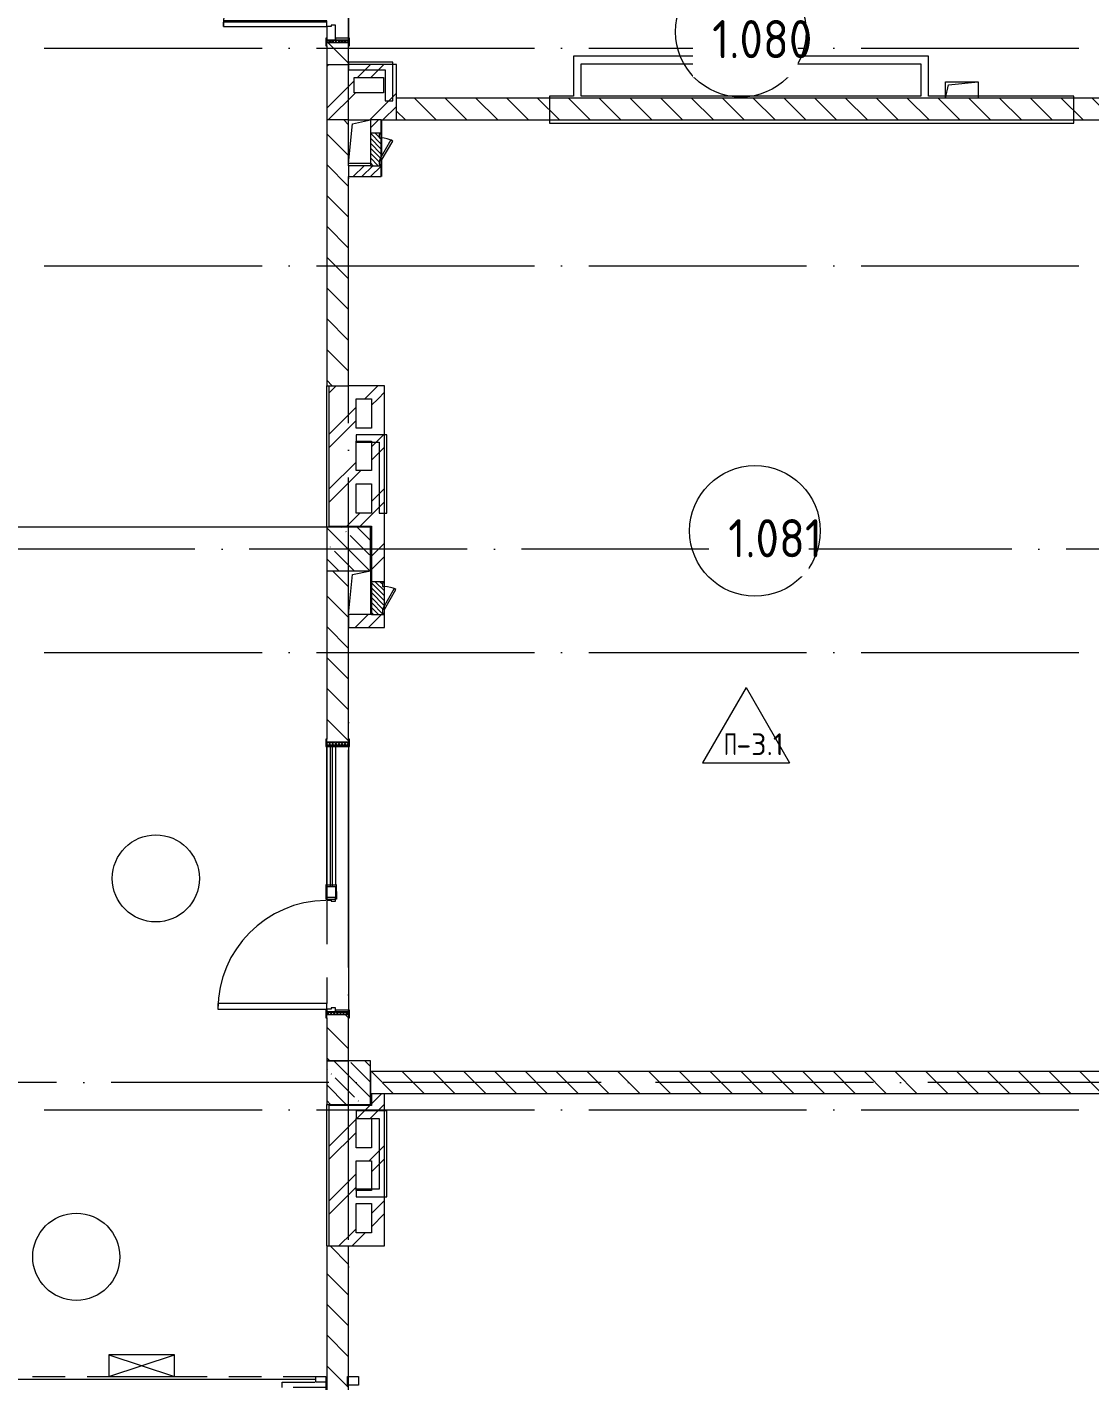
# Model space of a CAD drawing. Header units: millimetres. Extents: x -68946 to 288321, y -402657 to 324925.
# Drawn here: x 154586 to 164345, y 33285 to 45718 of the extents above; entities that cross this region are included whole.
import ezdxf

# ---------------------------------------------------------------- set-up
doc = ezdxf.new("R2010")
doc.units = ezdxf.units.MM
doc.linetypes.add('ADSK_Линия сетки', pattern=[2500, 2000, -250, 0, -250])
doc.linetypes.add('ADSK_Невидимые', pattern=[500, 300, -200])
for name, color, linetype, lineweight in [('A-AREA-____-IDEN', 250, 'Continuous', 9), ('A-DETL-____-OTLN', 250, 'Continuous', 5), ('A-DETL-GENF-OTLN', 250, 'Continuous', 5), ('A-DOOR-____-HDLN', 31, 'ADSK_Невидимые', 5), ('A-DOOR-____-IDEN', 31, 'Continuous', 9), ('A-DOOR-____-MCUT', 250, 'Continuous', 5), ('A-DOOR-____-OTLN', 250, 'Continuous', 5), ('A-DOOR-FRAM-MCUT', 31, 'Continuous', 5), ('A-DOOR-FRAM-OTLN', 31, 'Continuous', 5), ('A-DOOR-GLAZ-MCUT', 31, 'Continuous', 5), ('A-FLOR-____-IDEN', 11, 'Continuous', 9), ('A-FLOR-____-OTLN', 192, 'Continuous', 9), ('A-GENM-____-MCUT', 250, 'Continuous', 25), ('A-GENM-____-OTLN', 250, 'Continuous', 9), ('A-GLAZ-____-OTLN', 250, 'Continuous', 5), ('A-WALL-____-MCUT', 250, 'Continuous', 13), ('A-WALL-____-PATT', 250, 'Continuous', 13), ('E-ELEC-EQPM-OTLN', 250, 'Continuous', 9), ('I-WALL-____-OTLN', 250, 'Continuous', 9), ('S-COLS-____-MCUT', 250, 'Continuous', 25), ('S-COLS-____-OTLN', 250, 'Continuous', 9), ('S-GRID-____-OTLN', 250, 'Continuous', 9)]:
    doc.layers.add(name, color=color, linetype=linetype, lineweight=lineweight)
doc.styles.add('ISOCPEUR_1', font='isocpeur.ttf', dxfattribs={"width": 0.9, "height": 250})
doc.styles.add('ISOCPEUR_2', font='isocpeur.ttf', dxfattribs={"height": 160})
pattern_1 = [(135, (12287.91, -0.0006), (-141.42136, -141.42136), [])]
pattern_2 = [(45, (12287.9, -0.0006), (-251.4472, 251.4472), []), (45, (12287.9, 381), (-251.4472, 251.4472), [])]
pattern_3 = [(45, (12287.9, -0.0006), (-224.5064, 224.5064), []), (45, (12367.3, -0.0006), (0, 449.0128), []), (45, (12208.54, -0.0006), (0, 449.0128), [])]
pattern_4 = [(45, (125, 0), (-22.6274, 22.6274), [])]

# ---------------------------------------------------------------- blocks, each defined once
blk = doc.blocks.new('Дверь_СКБ_2Ст_Фрамуга2 - Н_ВВ-3_2500x2600h_Учебные помещения_Фрамуга слева-42054644-АР1_Маркировочный план 1 этажа С2и3')
at = {"layer": 'A-DOOR-____-OTLN'}
h = blk.add_hatch(dxfattribs=at)
h.set_pattern_fill('FP_8', color=256, style=0, pattern_type=2)
h.set_pattern_definition([(135, (1051.41, 164.685), (-14.1421, -14.1421), []), (225, (1051.41, 164.685), (14.1421, -14.1421), [])])
h.paths.add_polyline_path([(1237.5, -86.6), (1237.5, -100), (1262.5, -100), (1262.5, 100), (1237.5, 100)])
at = {"layer": 'A-DOOR-FRAM-OTLN'}
h = blk.add_hatch(dxfattribs=at)
h.set_pattern_fill('FP_9', color=256, style=0, pattern_type=2)
h.set_pattern_definition([(45, (-1071.384, 164.685), (-14.1421, 14.1421), []), (135, (-1071.384, 164.685), (-14.1421, -14.1421), [])])
h.paths.add_polyline_path([(-1237.5, 100), (-1237.5, -100), (-1212.5, -100), (-1212.5, 100), (-1228.7, 100)])
at = {"layer": 'A-DOOR-____-MCUT'}
for p, q in [((-1187.5, 1100), (-1187.5, 100)), ((-1137.5, 1100), (-1187.5, 1100)), ((-1137.5, 100), (-1137.5, 1100)), ((-1187.5, 100), (-1137.5, 100))]:
    blk.add_line(p, q, dxfattribs=at)
at = {"layer": 'A-DOOR-FRAM-MCUT'}
for p, q in [((-1197.5, 108), (-1267.5, 108)), ((-1267.5, 108), (-1267.5, 100)), ((-1267.5, 100), (-1197.5, 100)), ((-1212.5, 100), (-1237.5, 100)), ((-1237.5, 100), (-1237.5, -100)), ((-1187.5, 100), (-1212.5, 100)), ((-1212.5, 100), (-1212.5, 20)), ((-1212.5, -100), (-1212.5, 100)), ((-1212.5, 20), (-1177.5, 20)), ((-1197.5, 20), (-1212.5, 20)), ((-1212.5, 20), (-1212.5, -100)), ((-1197.5, 100), (-1197.5, 108)), ((-1197.5, -100), (-1197.5, 20)), ((-1187.5, 60), (-1187.5, 100)), ((-1177.5, 60), (-1187.5, 60)), ((-1177.5, 20), (-1177.5, 60)), ((-187.5, 60), (-197.5, 60)), ((-197.5, 60), (-197.5, 20)), ((-197.5, 20), (-162.5, 20)), ((-187.5, 100), (-187.5, 60)), ((-162.5, 100), (-187.5, 100)), ((-177.5, 108), (-177.5, 100)), ((-107.5, 108), (-177.5, 108)), ((-177.5, 100), (-177.5, 20)), ((-177.5, 12), (-177.5, 20)), ((-107.5, 12), (-177.5, 12)), ((-62.5, 100), (-162.5, 100)), ((-162.5, 20), (-162.5, 100)), ((-162.5, 20), (-162.5, 100)), ((-62.5, 20), (-162.5, 20)), ((-117.5, 108), (-117.5, 100)), ((-47.5, 108), (-117.5, 108)), ((-117.5, 20), (-117.5, 12)), ((-117.5, 12), (-47.5, 12)), ((-107.5, 100), (-107.5, 108)), ((-107.5, 20), (-107.5, 12)), ((-62.5, 100), (-62.5, 20)), ((-47.5, 100), (-47.5, 108)), ((-47.5, 100), (-47.5, 20)), ((-47.5, 100), (1237.5, 100)), ((-47.5, 12), (-47.5, 20)), ((1237.5, 20), (-47.5, 20)), ((1292.5, 108), (1222.5, 108)), ((1222.5, 108), (1222.5, 100)), ((1222.5, 100), (1222.5, 20)), ((1222.5, 100), (1292.5, 100)), ((1237.5, 20), (1222.5, 20)), ((1222.5, 20), (1222.5, -100)), ((1237.5, 100), (1237.5, 20)), ((1262.5, 100), (1237.5, 100)), ((1237.5, 100), (1237.5, -100)), ((1237.5, -100), (1237.5, 20)), ((1262.5, -100), (1262.5, 100)), ((1292.5, 100), (1292.5, 108)), ((-1197.5, -100), (-1267.5, -100)), ((-1267.5, -100), (-1267.5, -108)), ((-1267.5, -108), (-1197.5, -108)), ((-1237.5, -100), (-1212.5, -100)), ((-1212.5, -100), (-1197.5, -100)), ((-1197.5, -108), (-1197.5, -100)), ((1222.5, -100), (1237.5, -100)), ((1292.5, -100), (1222.5, -100)), ((1222.5, -100), (1222.5, -108)), ((1222.5, -108), (1292.5, -108)), ((1237.5, -100), (1262.5, -100)), ((1292.5, -108), (1292.5, -100))]:
    blk.add_line(p, q, dxfattribs=at)
at = {"layer": 'A-DOOR-GLAZ-MCUT'}
for p, q in [((1222.5, 70), (-62.5, 70)), ((1222.5, 50), (-62.5, 50))]:
    blk.add_line(p, q, dxfattribs=at)
blk = doc.blocks.new('Дверь_СКБ_1Ст_Фрамуга1 - Н_ВВ-9л_1250x2600h_Лаборантская-42082131-АР1_Маркировочный план 1 этажа С2и3')
at = {"layer": 'A-DOOR-____-OTLN'}
h = blk.add_hatch(dxfattribs=at)
h.set_pattern_fill('FP_10', color=256, style=0, pattern_type=2)
h.set_pattern_definition([(135, (1676.41, 164.685), (-14.14214, -14.14214), []), (225, (1676.41, 164.685), (14.14214, -14.14214), [])])
h.paths.add_polyline_path([(612, -50), (612, -100), (638, -100), (638, 100), (612, 100), (612, 20)])
at = {"layer": 'A-DOOR-FRAM-OTLN'}
h = blk.add_hatch(dxfattribs=at)
h.set_pattern_fill('FP_11', color=256, style=0, pattern_type=2)
h.set_pattern_definition([(45, (-446.384, 164.685), (-14.1421, 14.1421), []), (135, (-446.384, 164.685), (-14.1421, -14.1421), [])])
h.paths.add_polyline_path([(-612, -100), (-588, -100), (-588, 100), (-612, 100), (-612, 20)])
at = {"layer": 'A-DOOR-____-MCUT'}
for p, q in [((-463, 1050), (-463, 100)), ((-413, 1050), (-463, 1050)), ((-463, 1050), (-423, 1050)), ((-463, 1050), (-463, 100)), ((-423, 100), (-423, 1050)), ((-413, 100), (-413, 1050)), ((-463, 100), (-413, 100)), ((-463, 100), (-423, 100))]:
    blk.add_line(p, q, dxfattribs=at)
at = {"layer": 'A-DOOR-____-OTLN'}
blk.add_arc((-463, 100), 950, 360, 90, dxfattribs=at)
at = {"layer": 'A-DOOR-FRAM-MCUT'}
for p, q in [((-572, 108), (-642, 108)), ((-642, 108), (-642, 100)), ((-642, 100), (-572, 100)), ((-588, 100), (-612, 100)), ((-612, 100), (-612, -100)), ((-463, 100), (-588, 100)), ((-588, 100), (-588, 20)), ((-588, 20), (-453, 20)), ((-588, -100), (-588, 100)), ((-572, 20), (-588, 20)), ((-588, 20), (-588, -100)), ((-572, 100), (-572, 108)), ((-572, -100), (-572, 20)), ((-463, 60), (-463, 100)), ((-453, 60), (-463, 60)), ((-453, 20), (-453, 60)), ((487, 60), (477, 60)), ((477, 60), (477, 20)), ((477, 20), (612, 20)), ((487, 100), (487, 60)), ((612, 100), (487, 100)), ((668, 108), (598, 108)), ((598, 108), (598, 100)), ((598, 100), (668, 100)), ((612, 20), (598, 20)), ((598, 20), (598, -100)), ((612, 20), (612, 100)), ((638, 100), (612, 100)), ((612, 100), (612, -100)), ((612, -100), (612, 20)), ((638, -100), (638, 100)), ((668, 100), (668, 108)), ((-572, -100), (-642, -100)), ((-642, -100), (-642, -108)), ((-642, -108), (-572, -108)), ((-612, -100), (-588, -100)), ((-588, -100), (-572, -100)), ((-572, -108), (-572, -100)), ((598, -100), (612, -100)), ((668, -100), (598, -100)), ((598, -100), (598, -108)), ((598, -108), (668, -108)), ((612, -100), (638, -100)), ((668, -108), (668, -100))]:
    blk.add_line(p, q, dxfattribs=at)
blk = doc.blocks.new('BSC_Колонна _Прямоугольная - 400x400-V60-АР1_Маркировочный план 1 этажа С2и3')
at = {"layer": 'S-COLS-____-OTLN', "lineweight": 5}
h = blk.add_hatch(dxfattribs=at)
h.set_pattern_fill('FP_95', color=256, style=0, pattern_type=2)
h.set_pattern_definition([(135, (-145249.98, -40925), (-142.56192, -142.56192), []), (135, (-145107.42, -40925), (-142.56192, -142.56192), [252.016, -50.403, 3.353, -47.05])])
h.paths.add_polyline_path([(200, -200), (200, 200), (-200, 200), (-200, -200), (178, -200)])
at = {"layer": 'S-COLS-____-MCUT', "lineweight": 5}
for p, q in [((200, 200), (-200, 200)), ((-200, 200), (-200, -200)), ((200, -200), (200, 200)), ((-200, -200), (200, -200))]:
    blk.add_line(p, q, dxfattribs=at)
blk = doc.blocks.new('_Wn_-As_OpeningMEP_floor__Rectangular - _Wn_-As_OpeningMEP_floor__Rectangular-34707406-АР1_Маркировочный план 1 этажа С2и3')
at = {"layer": 'A-DETL-GENF-OTLN', "lineweight": 5}
for p, q in [((-123, 98), (150, 125)), ((-150, -25), (-123, 98))]:
    blk.add_line(p, q, dxfattribs=at)
blk = doc.blocks.new('_Wn_-As_OpeningMEP_floor__Rectangular - _Wn_-As_OpeningMEP_floor__Rectangular-34705337-АР1_Маркировочный план 1 этажа С2и3')
at = {"layer": 'A-DETL-GENF-OTLN', "lineweight": 5}
for p, q in [((-65, 215), (100, 250)), ((-100, -150), (-65, 215))]:
    blk.add_line(p, q, dxfattribs=at)
blk = doc.blocks.new('DM_Штора_Противодымная_Doormaster_E-60 - ш_4400 х в_2500-40884781-АР1_Маркировочный план 1 этажа С2и3')
at = {"layer": 'A-DOOR-____-HDLN'}
for p, q in [((-2165, -100), (-1976, -100)), ((-2165, -300), (-2165, -100)), ((-776, -100), (425, -100)), ((1025, -100), (2415, -100)), ((2415, -100), (2415, -300)), ((2015, -200), (2015, -150)), ((2015, -150), (2415, -150)), ((2415, -200), (2015, -200)), ((2415, -150), (2415, -200)), ((-2165, -300), (2415, -300))]:
    blk.add_line(p, q, dxfattribs=at)
at = {"layer": 'A-DOOR-____-MCUT', "lineweight": 5}
for p, q in [((-2165, -100), (-2075, -100)), ((-2165, -150), (-2165, -100)), ((-2075, -100), (-2075, -150)), ((2325, -100), (2415, -100)), ((2325, -150), (2325, -100)), ((2415, -100), (2415, -150)), ((-2075, -150), (-2165, -150)), ((-2075, -125), (2325, -125)), ((2415, -150), (2325, -150))]:
    blk.add_line(p, q, dxfattribs=at)
at = {"layer": 'E-ELEC-EQPM-OTLN', "lineweight": 5}
for p, q in [((2615, -180), (2615, -100)), ((2615, -100), (2715, -100)), ((2715, -100), (2715, -180)), ((2715, -180), (2615, -180))]:
    blk.add_line(p, q, dxfattribs=at)
blk = doc.blocks.new('_Wn_-As_OpeningMEP_wall__Rectangular - _Wn_-As_OpeningMEP_wall__Rectangular-40884479-АР1_Маркировочный план 1 этажа С2и3')
at = {"layer": 'A-DETL-GENF-OTLN', "lineweight": 5}
for p, q in [((300, -100), (-300, 100)), ((300, 100), (-300, -100)), ((-300, 100), (-300, -100)), ((300, 100), (-300, 100)), ((-300, 100), (-300, -100)), ((300, -100), (300, 100)), ((300, -100), (300, 100)), ((-300, -100), (300, -100))]:
    blk.add_line(p, q, dxfattribs=at)
blk = doc.blocks.new('АР_Люк - ЛРС_ВК_300х400_внутренний_RAL 9003-42732416-АР1_Маркировочный план 1 этажа С2и3')
at = {"layer": 'A-DOOR-____-OTLN'}
h = blk.add_hatch(dxfattribs=at)
h.set_pattern_fill('FP_148', color=256, style=0, pattern_type=2)
h.set_pattern_definition(pattern_4)
h.paths.add_polyline_path([(230, 60), (220, 43), (190, 60), (20, 60), (20, 40), (-15, 40), (-15, 60), (-25, 60), (-25, -60), (275, -60), (275, 60), (265, 60), (265, 40), (230, 40), (230, 57)])
at = {"layer": 'A-DETL-GENF-OTLN', "lineweight": 5}
for p, q in [((275, 60), (-25, 60)), ((-25, 60), (-25, -60)), ((275, -60), (275, 60)), ((-25, -60), (275, -60))]:
    blk.add_line(p, q, dxfattribs=at)
at = {"layer": 'A-DOOR-____-MCUT', "lineweight": 5}
for p, q in [((48, 165), (38, 148)), ((38, 148), (220, 43)), ((230, 60), (48, 165)), ((20, 60), (-15, 60)), ((-15, 60), (-15, 40)), ((-15, 40), (20, 40)), ((20, 40), (20, 60)), ((220, 43), (230, 60)), ((265, 60), (230, 60)), ((230, 60), (230, 40)), ((230, 40), (265, 40)), ((265, 40), (265, 60))]:
    blk.add_line(p, q, dxfattribs=at)
blk.add_arc((230, 60), 210, 150, 180, dxfattribs=at)
at = {"layer": 'A-DOOR-____-OTLN'}
blk.add_line((230, 60), (48, 165), dxfattribs=at)
blk = doc.blocks.new('ASML_АР_Отделка Люка - ВО Отделка люков_Грунтовка 0_Шпатлевка 0_Окраска 0_0-42467640-АР1_Маркировочный план 1 этажа С2и3')
at = {"layer": 'A-GENM-____-MCUT', "lineweight": 5}
for p, q in [((-140, 3), (-150, 3)), ((-150, 3), (-150, 0)), ((65, 3), (-105, 3)), ((150, 3), (140, 3)), ((150, 0), (150, 3)), ((-150, 0), (-140, 0)), ((-105, 0), (70, 0)), ((103, 0), (105, 0)), ((140, 0), (150, 0))]:
    blk.add_line(p, q, dxfattribs=at)
blk = doc.blocks.new('АР_Люк - ЛРС_ВК_300х400_внутренний_RAL 9003-42726780-АР1_Маркировочный план 1 этажа С2и3')
at = {"layer": 'A-DOOR-____-OTLN'}
h = blk.add_hatch(dxfattribs=at)
h.set_pattern_fill('FP_148', color=256, style=0, pattern_type=2)
h.set_pattern_definition(pattern_4)
h.paths.add_polyline_path([(93, -50), (275, -50), (275, 50), (265, 50), (265, 30), (230, 30), (230, 50), (220, 33), (190, 50), (20, 50), (20, 30), (-15, 30), (-15, 50), (-25, 50), (-25, -50), (38, -50)])
at = {"layer": 'A-DETL-GENF-OTLN', "lineweight": 5}
for p, q in [((275, 50), (-25, 50)), ((-25, 50), (-25, -50)), ((275, -50), (275, 50)), ((-25, -50), (275, -50))]:
    blk.add_line(p, q, dxfattribs=at)
at = {"layer": 'A-DOOR-____-MCUT', "lineweight": 5}
for p, q in [((48, 155), (38, 138)), ((38, 138), (220, 33)), ((230, 50), (48, 155)), ((20, 50), (-15, 50)), ((-15, 50), (-15, 30)), ((-15, 30), (20, 30)), ((20, 30), (20, 50)), ((220, 33), (230, 50)), ((265, 50), (230, 50)), ((230, 50), (230, 30)), ((230, 30), (265, 30)), ((265, 30), (265, 50))]:
    blk.add_line(p, q, dxfattribs=at)
blk.add_arc((230, 50), 210, 150, 180, dxfattribs=at)
at = {"layer": 'A-DOOR-____-OTLN'}
blk.add_line((230, 50), (48, 155), dxfattribs=at)
blk = doc.blocks.new('AAR_СКБ_Марка_Помещения_мал - Номер-28977439-АР1_Маркировочный план 1 этажа С2и3')
at = {"layer": 'A-AREA-____-IDEN'}
blk.add_circle((-0.028, 0), 3, dxfattribs=at)
blk = doc.blocks.new('AAR_СКБ_Марка_Перекрытия - Марка пола-17325028-АР1_Маркировочный план 1 этажа С2и3')
at = {"layer": 'A-FLOR-____-IDEN'}
for p, q in [((0, 6.93), (-4, 0)), ((0, 6.93), (4, 0)), ((-4, 0), (4, 0))]:
    blk.add_line(p, q, dxfattribs=at)
blk = doc.blocks.new('ADSK_Марка_Дверь - Типоразмер_ADSK_Марка-30565456-АР1_Маркировочный план 1 этажа С2и3')
at = {"layer": 'A-DOOR-____-IDEN'}
blk.add_circle((0, 0), 4, dxfattribs=at)

msp = doc.modelspace()

# ---------------------------------------------------------------- hatches: boundary and pattern name
at = {"layer": 'A-WALL-____-PATT', "lineweight": 15, "true_color": 0x000000}
h = msp.add_hatch(dxfattribs=at)
h.set_pattern_fill('FP_2', color=18, style=0, pattern_type=2)
h.set_pattern_definition(pattern_1)
h.paths.add_polyline_path([(157537.8919, 45374.9994), (157537.8919, 45574.9994), (157337.8919, 45574.9994), (157337.8919, 45374.9994)])
h.paths.add_polyline_path([(157537.8917, 46825), (157537.8919, 47325), (157337.8919, 47325), (157337.8919, 46825)])
h.paths.add_polyline_path([(157337.8919, 47725), (157537.8919, 47725), (157537.8919, 49924.9994), (157337.8919, 49924.9994), (157337.8919, 47901.9537)])
h.paths.add_polyline_path([(157537.8919, 52424.9994), (157537.8919, 53425), (157337.8919, 53425), (157337.8919, 52424.9994), (157529.5501, 52424.9994)])
h = msp.add_hatch(dxfattribs=at)
h.set_pattern_fill('FP_4', color=18, style=0, pattern_type=2)
h.set_pattern_definition(pattern_2)
h.paths.add_polyline_path([(157337.8919, 45114.9994), (157587.8919, 45114.9994), (157587.8919, 45374.9994), (157337.8919, 45374.9994), (157337.8919, 45124.9684)])
h = msp.add_hatch(dxfattribs=at)
h.set_pattern_fill('FP_4', color=18, style=0, pattern_type=2)
h.set_pattern_definition(pattern_2)
h.paths.add_polyline_path([(157737.8919, 45254.9994), (157857.8919, 45254.9994), (157857.8919, 45374.9994), (157587.8919, 45374.9994), (157587.8919, 45254.9994), (157716.34, 45254.9994)])
h = msp.add_hatch(dxfattribs=at)
h.set_pattern_fill('FP_4', color=18, style=0, pattern_type=2)
h.set_pattern_definition(pattern_2)
h.paths.add_polyline_path([(157872.9138, 45114.9994), (157977.8919, 45114.9994), (157977.8919, 45374.9994), (157857.8919, 45374.9994), (157857.8919, 45114.9994)])
h = msp.add_hatch(dxfattribs=at)
h.set_pattern_fill('FP_4', color=18, style=0, pattern_type=2)
h.set_pattern_definition(pattern_2)
h.paths.add_polyline_path([(157857.8919, 44864.9994), (157977.8919, 44864.9994), (157977.8919, 45114.9994), (157337.8919, 45114.9994), (157337.8919, 44864.9994), (157838.8925, 44864.9994)])
h = msp.add_hatch(dxfattribs=at)
h.set_pattern_fill('FP_2', color=18, style=0, pattern_type=2)
h.set_pattern_definition(pattern_1)
h.paths.add_polyline_path([(159417.7132, 44864.9994), (165037.8919, 44864.9994), (165037.8706, 45064.9994), (157977.8919, 45064.9994), (157977.8919, 44864.9994), (159409.3133, 44864.9994)])
h = msp.add_hatch(dxfattribs=at)
h.set_pattern_fill('FP_2', color=18, style=0, pattern_type=2)
h.set_pattern_definition(pattern_1)
h.paths.add_polyline_path([(157337.8919, 42425), (157537.8919, 42425), (157537.8919, 44864.9994), (157337.8919, 44864.9994), (157337.8919, 42983.6776)])
h = msp.add_hatch(dxfattribs=at)
h.set_pattern_fill('FP_5', color=18, style=0, pattern_type=2)
h.set_pattern_definition(pattern_3)
h.paths.add_polyline_path([(157837.8925, 44744.9994), (157837.8925, 44864.9994), (157737.8925, 44864.9994), (157737.8925, 44744.9994), (157834.8925, 44744.9994)])
h = msp.add_hatch(dxfattribs=at)
h.set_pattern_fill('FP_5', color=18, style=0, pattern_type=2)
h.set_pattern_definition(pattern_3)
h.paths.add_polyline_path([(157834.8925, 44344.9994), (157837.8925, 44344.9994), (157837.3821, 44444.9994), (157537.8929, 44444.9973), (157538.0791, 44344.9994), (157737.8979, 44344.9994)])
h = msp.add_hatch(dxfattribs=at)
h.set_pattern_fill('FP_4', color=18, style=0, pattern_type=2)
h.set_pattern_definition(pattern_2)
h.paths.add_polyline_path([(157622.492, 42305), (157867.8919, 42305), (157867.8919, 42425), (157357.8919, 42425), (157357.8919, 42305), (157607.8919, 42305)])
h = msp.add_hatch(dxfattribs=at)
h.set_pattern_fill('FP_4', color=18, style=0, pattern_type=2)
h.set_pattern_definition(pattern_2)
h.paths.add_polyline_path([(157607.8919, 41255), (157607.8919, 42305), (157357.8919, 42305), (157357.8919, 41255), (157566.3948, 41255)])
h = msp.add_hatch(dxfattribs=at)
h.set_pattern_fill('FP_4', color=18, style=0, pattern_type=2)
h.set_pattern_definition(pattern_2)
h.paths.add_polyline_path([(157864.8919, 40625), (157867.8919, 40625), (157867.8919, 42305), (157747.8919, 42305), (157747.8919, 40625)])
h = msp.add_hatch(dxfattribs=at)
h.set_pattern_fill('FP_4', color=18, style=0, pattern_type=2)
h.set_pattern_definition(pattern_2)
h.paths.add_polyline_path([(157747.8919, 41525), (157747.8919, 41645), (157607.8919, 41645), (157607.8919, 41525), (157738.0791, 41525)])
h = msp.add_hatch(dxfattribs=at)
h.set_pattern_fill('FP_4', color=18, style=0, pattern_type=2)
h.set_pattern_definition(pattern_2)
h.paths.add_polyline_path([(157357.8919, 41135), (157747.8919, 41135), (157747.8919, 41255), (157357.8919, 41255)])
h = msp.add_hatch(dxfattribs=at)
h.set_pattern_fill('FP_2', color=18, style=0, pattern_type=2)
h.set_pattern_definition(pattern_1)
h.paths.add_polyline_path([(157337.8919, 36225), (157537.8919, 36225), (157537.8919, 36649.9994), (157337.8919, 36649.9994), (157337.8919, 36508.4041)])
h.paths.add_polyline_path([(157537.8919, 39149.9994), (157537.8919, 40725), (157337.8919, 40725), (157337.8919, 39149.9994)])
h = msp.add_hatch(dxfattribs=at)
h.set_pattern_fill('FP_4', color=18, style=0, pattern_type=2)
h.set_pattern_definition(pattern_2)
h.paths.add_polyline_path([(157747.8919, 40205), (157867.8919, 40205), (157867.8919, 40325), (157537.8919, 40324.9755), (157538.0791, 40205), (157738.0791, 40205)])
h = msp.add_hatch(dxfattribs=at)
h.set_pattern_fill('FP_2', color=18, style=0, pattern_type=2)
h.set_pattern_definition(pattern_1)
h.paths.add_polyline_path([(157737.9138, 35925.1509), (164837.8919, 35925.1509), (164837.8919, 36125.1509), (157737.9138, 36125.1509)])
h = msp.add_hatch(dxfattribs=at)
h.set_pattern_fill('FP_4', color=18, style=0, pattern_type=2)
h.set_pattern_definition(pattern_2)
h.paths.add_polyline_path([(157607.9138, 35695), (157747.8919, 35695), (157747.8919, 35815), (157357.8919, 35815), (157357.8919, 35695), (157607.8919, 35695)])
h = msp.add_hatch(dxfattribs=at)
h.set_pattern_fill('FP_4', color=18, style=0, pattern_type=2)
h.set_pattern_definition(pattern_2)
h.paths.add_polyline_path([(157747.8919, 34525), (157867.8919, 34525), (157867.8919, 35925.1509), (157747.8919, 35925.1509), (157747.8919, 34645)])
h = msp.add_hatch(dxfattribs=at)
h.set_pattern_fill('FP_4', color=18, style=0, pattern_type=2)
h.set_pattern_definition(pattern_2)
h.paths.add_polyline_path([(157538.0791, 34645), (157607.8919, 34645), (157607.8919, 35695), (157357.8919, 35695), (157357.8919, 34645), (157537.9138, 34645)])
h = msp.add_hatch(dxfattribs=at)
h.set_pattern_fill('FP_4', color=18, style=0, pattern_type=2)
h.set_pattern_definition(pattern_2)
h.paths.add_polyline_path([(157607.8919, 35305), (157747.8919, 35305), (157747.8919, 35425), (157607.8919, 35425)])
h = msp.add_hatch(dxfattribs=at)
h.set_pattern_fill('FP_4', color=18, style=0, pattern_type=2)
h.set_pattern_definition(pattern_2)
h.paths.add_polyline_path([(157747.8919, 34525), (157747.8919, 34645), (157357.8919, 34645), (157357.8919, 34525), (157738.0791, 34525)])
h = msp.add_hatch(dxfattribs=at)
h.set_pattern_fill('FP_2', color=18, style=0, pattern_type=2)
h.set_pattern_definition(pattern_1)
h.paths.add_polyline_path([(157537.8919, 31325), (157537.8919, 33244.9678), (157527.9138, 33244.9678), (157527.9138, 33324.9678), (157537.8919, 33324.9678), (157537.8919, 34525), (157337.8919, 34525), (157337.8919, 31325)])
at = {"layer": 'S-COLS-____-OTLN', "lineweight": 5, "true_color": 0x000000}
h = msp.add_hatch(dxfattribs=at)
h.set_pattern_fill('FP_1', color=18, style=0, pattern_type=2)
h.set_pattern_definition([(135, (12287.91, -0.0006), (-142.5612, -142.5612), []), (135, (12430.48, -0.0006), (-142.5612, -142.5612), [252.016, -50.403, 3.353, -47.05])])
h.paths.add_polyline_path([(157607.8919, 35825), (157737.8919, 35825), (157737.8919, 36225), (157337.8919, 36225), (157337.8919, 35825), (157538.0791, 35825)])

# ---------------------------------------------------------------- linework, layer by layer
at = {"layer": 'A-DETL-____-OTLN', "color": 18, "true_color": 0x000000}
for p, q in [((157942.9138, 45395), (157537.9138, 45395)), ((157537.9138, 45395), (157537.9138, 45325)), ((157942.9138, 45040), (157942.9138, 45395)), ((159602.9138, 45450), (159602.9138, 45085)), ((162862.9138, 45450), (159602.9138, 45450)), ((162862.9138, 45085), (162862.9138, 45450)), ((157537.9138, 45325), (157872.9138, 45325)), ((157872.9138, 45325), (157872.9138, 45040)), ((159672.9138, 45085), (159672.9138, 45380)), ((159672.9138, 45380), (162792.9138, 45380)), ((162792.9138, 45380), (162792.9138, 45085)), ((157872.9138, 45040), (157942.9138, 45040)), ((159602.9138, 45085), (159382.9138, 45085)), ((159382.9138, 45085), (159382.9138, 44835)), ((162792.9138, 45085), (159672.9138, 45085)), ((164197.9138, 45085), (162862.9138, 45085)), ((164197.9138, 44835), (164197.9138, 45085)), ((159382.9138, 44835), (164197.9138, 44835)), ((157887.9138, 41975), (157607.9138, 41975)), ((157607.9138, 41975), (157607.9138, 41905)), ((157607.9138, 41905), (157817.9138, 41905)), ((157817.9138, 41905), (157817.9138, 41255)), ((157887.9138, 41255), (157887.9138, 41975)), ((157817.9138, 41255), (157887.9138, 41255)), ((157887.9138, 35765), (157607.9138, 35765)), ((157607.9138, 35765), (157607.9138, 35695)), ((157607.9138, 35695), (157817.9138, 35695)), ((157817.9138, 35695), (157817.9138, 35045)), ((157887.9138, 34975), (157887.9138, 35765)), ((157817.9138, 35045), (157607.9138, 35045)), ((157607.9138, 35045), (157607.9138, 34975)), ((157607.9138, 34975), (157887.9138, 34975))]:
    msp.add_line(p, q, dxfattribs=at)
msp.add_arc((157337.8872, 36696.9328), 1000, 90.57296735, 179.82429283, dxfattribs=at)
at = {"layer": 'A-FLOR-____-OTLN', "color": 18, "lineweight": 5, "true_color": 0x000000}
for p, q in [((163018.2937, 45064.9994), (163018.2937, 45215.0011)), ((163018.2937, 45215.0011), (163318.2937, 45215.0011)), ((163318.2937, 45215.0011), (163318.2937, 45064.9994)), ((157838.8925, 44864.9994), (157838.8925, 44531.7315)), ((157737.8919, 44464.9994), (157537.8919, 44464.9994)), ((157838.8925, 44491.7315), (157838.8925, 44344.9994)), ((157337.8919, 41125), (157337.8919, 42425)), ((157337.8919, 41125), (152737.9138, 41125)), ((157538.0791, 40325), (157538.0791, 40725)), ((157738.0791, 40725), (157738.0791, 40325)), ((157337.8919, 39109.9994), (157337.8919, 37724.9994)), ((157337.8919, 37699.9994), (157337.8919, 37297.4508)), ((157337.8919, 36990.9911), (157337.8919, 36749.9994)), ((157337.8919, 34525), (157337.8919, 35825))]:
    msp.add_line(p, q, dxfattribs=at)
at = {"layer": 'A-WALL-____-MCUT', "color": 18, "lineweight": 15, "true_color": 0x000000}
for p, q in [((157337.8919, 45544.9994), (157337.8919, 42425)), ((157537.8919, 45374.9994), (157537.8919, 45544.9994)), ((157337.8919, 45374.9994), (157537.8919, 45374.9994)), ((157977.8919, 45374.9994), (157537.8919, 45374.9994)), ((157977.8919, 44864.9994), (157977.8919, 45374.9994)), ((157587.8919, 45114.9994), (157587.8919, 45254.9994)), ((157587.8919, 45254.9994), (157857.8919, 45254.9994)), ((157857.8919, 45254.9994), (157857.8919, 45114.9994)), ((157857.8919, 45114.9994), (157587.8919, 45114.9994)), ((164837.8931, 45064.9994), (157977.8919, 45064.9994)), ((157537.8919, 44864.9994), (157337.8919, 44864.9994)), ((157537.8919, 44444.9994), (157537.8919, 44864.9994)), ((157537.8919, 44864.9994), (157737.8925, 44864.9994)), ((157737.8925, 44864.9994), (157737.8925, 44444.9994)), ((157837.8925, 44864.9994), (157737.8925, 44864.9994)), ((157837.8925, 44864.9994), (165037.8919, 44864.9994)), ((157837.8925, 44744.9994), (157837.8925, 44864.9994)), ((157737.8925, 44444.9994), (157537.8919, 44444.9994)), ((157537.8919, 44444.9994), (157537.8919, 44344.9994)), ((157837.8925, 44344.9994), (157837.8925, 44444.9994)), ((157537.8919, 42425), (157537.8919, 44344.9994)), ((157537.8919, 44344.9994), (157837.8925, 44344.9994)), ((157337.8919, 42425), (157357.8919, 42425)), ((157357.8919, 42425), (157357.8919, 41135)), ((157357.8919, 42425), (157537.8919, 42425)), ((157867.8919, 42425), (157537.8919, 42425)), ((157867.8919, 40625), (157867.8919, 42425)), ((157607.8919, 42035), (157607.8919, 42305)), ((157607.8919, 42305), (157747.8919, 42305)), ((157747.8919, 42305), (157747.8919, 42035)), ((157747.8919, 42035), (157607.8919, 42035)), ((157607.8919, 41645), (157607.8919, 41915)), ((157607.8919, 41915), (157747.8919, 41915)), ((157747.8919, 41915), (157747.8919, 41645)), ((157747.8919, 41645), (157607.8919, 41645)), ((157607.8919, 41255), (157607.8919, 41525)), ((157607.8919, 41525), (157747.8919, 41525)), ((157747.8919, 41525), (157747.8919, 41255)), ((157747.8919, 41255), (157607.8919, 41255)), ((157357.8919, 41135), (157747.8919, 41135)), ((157747.8919, 41135), (157747.8919, 40325)), ((157337.8919, 40725), (157337.8919, 39179.9994)), ((157537.8919, 40325), (157537.8919, 40725)), ((157747.8919, 40325), (157537.8919, 40325)), ((157537.8919, 40325), (157537.8919, 40205)), ((157867.8919, 40205), (157867.8919, 40325)), ((157537.8919, 39179.9994), (157537.8919, 40205)), ((157537.8919, 40205), (157867.8919, 40205)), ((157337.8919, 36619.9994), (157337.8919, 36225)), ((157537.8919, 36225), (157537.8919, 36619.9994)), ((157337.8919, 36225), (157537.8919, 36225)), ((164837.8919, 36125.1509), (157737.9138, 36125.1509)), ((157737.9138, 36125.1509), (157737.9138, 35925.1509)), ((157357.8919, 35815), (157357.8919, 34525)), ((157747.8919, 35815), (157357.8919, 35815)), ((157737.9138, 35925.1509), (164837.8919, 35925.1509)), ((157747.8919, 35925.1509), (157747.8919, 35815)), ((157867.8919, 34525), (157867.8919, 35925.1509)), ((157607.8919, 35425), (157607.8919, 35695)), ((157607.8919, 35695), (157747.8919, 35695)), ((157747.8919, 35695), (157747.8919, 35425)), ((157747.8919, 35425), (157607.8919, 35425)), ((157607.8919, 35035), (157607.8919, 35305)), ((157607.8919, 35305), (157747.8919, 35305)), ((157747.8919, 35305), (157747.8919, 35035)), ((157747.8919, 35035), (157607.8919, 35035)), ((157607.8919, 34645), (157607.8919, 34915)), ((157607.8919, 34915), (157747.8919, 34915)), ((157747.8919, 34915), (157747.8919, 34645)), ((157747.8919, 34645), (157607.8919, 34645)), ((157337.8919, 34525), (157337.8919, 31325)), ((157337.8919, 34525), (157867.8919, 34525)), ((157537.8919, 33324.9678), (157537.8919, 34525))]:
    msp.add_line(p, q, dxfattribs=at)
at = {"layer": 'I-WALL-____-OTLN', "color": 18, "lineweight": 15, "true_color": 0x000000}
for p, q in [((157537.8919, 46784.9994), (157537.8919, 45614.9994)), ((157537.8919, 39109.9994), (157537.8919, 36689.9994))]:
    msp.add_line(p, q, dxfattribs=at)
at = {"layer": 'S-COLS-____-MCUT', "color": 18, "lineweight": 5, "true_color": 0x000000}
for p, q in [((157737.8919, 36225), (157337.8919, 36225)), ((157337.8919, 36225), (157337.8919, 35825)), ((157737.8919, 35825), (157737.8919, 36225)), ((157337.8919, 35825), (157737.8919, 35825))]:
    msp.add_line(p, q, dxfattribs=at)
at = {"layer": 'S-GRID-____-OTLN', "color": 18, "linetype": 'ADSK_Линия сетки', "true_color": 0x000000}
for p, q in [((157537.9138, -2919.5356), (157537.9138, 61063.6538)), ((77240.3519, 45525), (168626.8279, 45525)), ((77240.3519, 43525), (168626.8279, 43525)), ((168626.8279, 40925), (111607.9138, 40925)), ((77240.3519, 39975), (168626.8279, 39975)), ((167356.8279, 36025), (111607.9138, 36025)), ((77240.3519, 35775), (168626.8279, 35775))]:
    msp.add_line(p, q, dxfattribs=at)

# ---------------------------------------------------------------- block references
at = {"layer": 'A-AREA-____-IDEN', "color": 18, "true_color": 0x000000, "xscale": 200, "yscale": 200, "zscale": 99.99999999999993}
for p in [(161145.4575, 45675.1989), (161274.8098, 41091.3563)]:
    msp.add_blockref('AAR_СКБ_Марка_Помещения_мал - Номер-28977439-АР1_Маркировочный план 1 этажа С2и3', p, dxfattribs=at)
at = {"layer": 'A-DOOR-____-IDEN', "color": 18, "true_color": 0x000000, "xscale": 99.99999999999993, "yscale": 99.99999999999993, "zscale": 99.99999999999993}
for p in [(155767.8919, 37899.9994), (155037.9138, 34424.9678)]:
    msp.add_blockref('ADSK_Марка_Дверь - Типоразмер_ADSK_Марка-30565456-АР1_Маркировочный план 1 этажа С2и3', p, dxfattribs=at)
at = {"layer": 'A-DOOR-____-OTLN', "color": 18, "true_color": 0x000000}
for name, p, rotation in [('Дверь_СКБ_1Ст_Фрамуга1 - Н_ВВ-9л_1250x2600h_Лаборантская-42082131-АР1_Маркировочный план 1 этажа С2и3', (157437.8919, 46187.4994), 89.99999999999993), ('АР_Люк - ЛРС_ВК_300х400_внутренний_RAL 9003-42726780-АР1_Маркировочный план 1 этажа С2и3', (157787.8925, 44719.9994), 270), ('АР_Люк - ЛРС_ВК_300х400_внутренний_RAL 9003-42732416-АР1_Маркировочный план 1 этажа С2и3', (157807.8919, 40600), 270), ('Дверь_СКБ_2Ст_Фрамуга2 - Н_ВВ-3_2500x2600h_Учебные помещения_Фрамуга слева-42054644-АР1_Маркировочный план 1 этажа С2и3', (157437.8919, 37887.4994), 89.99999999999993)]:
    msp.add_blockref(name, p, dxfattribs=dict(at, rotation=rotation))
msp.add_blockref('DM_Штора_Противодымная_Doormaster_E-60 - ш_4400 х в_2500-40884781-АР1_Маркировочный план 1 этажа С2и3', (154912.9138, 33424.9678), dxfattribs=at)
at = {"layer": 'A-FLOR-____-IDEN', "color": 18, "true_color": 0x000000, "xscale": 99.99999999999993, "yscale": 99.99999999999993, "zscale": 99.99999999999993}
msp.add_blockref('AAR_СКБ_Марка_Перекрытия - Марка пола-17325028-АР1_Маркировочный план 1 этажа С2и3', (161187.9029, 38960.8559), dxfattribs=at)
at = {"layer": 'A-GENM-____-OTLN', "color": 18, "lineweight": 5, "true_color": 0x000000, "rotation": 270}
for p in [(157834.8925, 44594.9994), (157864.8919, 40475)]:
    msp.add_blockref('ASML_АР_Отделка Люка - ВО Отделка люков_Грунтовка 0_Шпатлевка 0_Окраска 0_0-42467640-АР1_Маркировочный план 1 этажа С2и3', p, dxfattribs=at)
at = {"layer": 'A-GLAZ-____-OTLN', "color": 18, "true_color": 0x000000}
for name, p in [('_Wn_-As_OpeningMEP_floor__Rectangular - _Wn_-As_OpeningMEP_floor__Rectangular-34707406-АР1_Маркировочный план 1 этажа С2и3', (163168.2937, 45090.0011)), ('_Wn_-As_OpeningMEP_floor__Rectangular - _Wn_-As_OpeningMEP_floor__Rectangular-34705337-АР1_Маркировочный план 1 этажа С2и3', (157637.8919, 44614.9994)), ('_Wn_-As_OpeningMEP_floor__Rectangular - _Wn_-As_OpeningMEP_floor__Rectangular-34705337-АР1_Маркировочный план 1 этажа С2и3', (157638.0791, 40475))]:
    msp.add_blockref(name, p, dxfattribs=at)
at = {"layer": 'A-GLAZ-____-OTLN', "color": 18, "true_color": 0x000000, "rotation": 180}
msp.add_blockref('_Wn_-As_OpeningMEP_wall__Rectangular - _Wn_-As_OpeningMEP_wall__Rectangular-40884479-АР1_Маркировочный план 1 этажа С2и3', (155637.8919, 33424.9678), dxfattribs=at)
at = {"layer": 'S-COLS-____-OTLN', "color": 18, "lineweight": 5, "true_color": 0x000000}
msp.add_blockref('BSC_Колонна _Прямоугольная - 400x400-V60-АР1_Маркировочный план 1 этажа С2и3', (157537.8919, 40925), dxfattribs=at)

# ---------------------------------------------------------------- texts
at = {"layer": 'A-FLOR-____-IDEN', "color": 18, "true_color": 0x000000, "char_height": 200, "attachment_point": 1, "style": 'ISOCPEUR_2'}
for s, insert, width in [('\\fISOCPEUR|b0|i0|c204|p34|;\\W.7;П', (160982.668, 39232.2417), 140.295312), ('-3.1', (161098.4232, 39232.2417), 381.60325)]:
    msp.add_mtext(s, dxfattribs=dict(at, insert=insert, width=width))

# ---------------------------------------------------------------- next in the draw order: texts
at = {"layer": 'A-AREA-____-IDEN', "color": 18, "true_color": 0x000000, "char_height": 350, "attachment_point": 1, "style": 'ISOCPEUR_1', "bg_fill": 3, "box_fill_scale": 1.5, "bg_fill_color": 256, "bg_fill_transparency": 0}
for s, insert, width in [('1.080', (160875.9572, 45782.6844), 609.2825), ('1.081', (161023.7094, 41198.8418), 564.388)]:
    msp.add_mtext(s, dxfattribs=dict(at, insert=insert, width=width))

doc.saveas('drawing.dxf')
